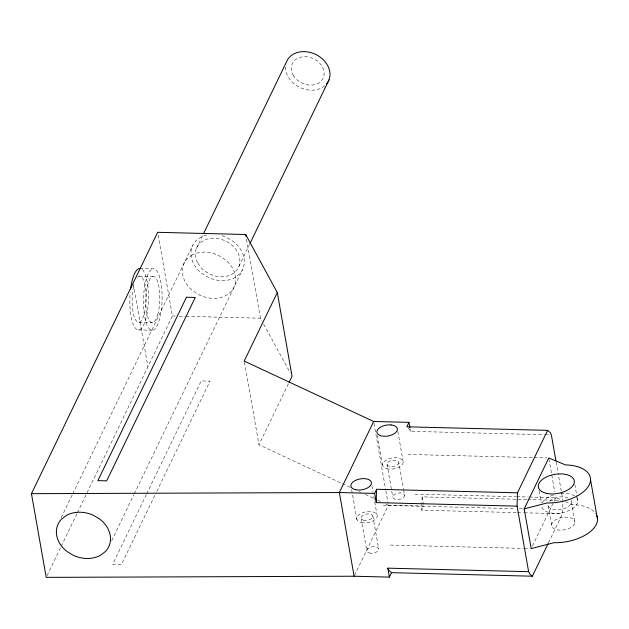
<?xml version="1.0" encoding="UTF-8"?>
<svg xmlns="http://www.w3.org/2000/svg" width="629" height="629" viewBox="0 0 629 629"><rect width="100%" height="100%" fill="white"/><g stroke="black" fill="none" stroke-linecap="round" stroke-linejoin="round"><path stroke-width="0.47" stroke-dasharray="3.15 2.36" d="M526.725 499.512L422.098 496.879L421.713 510.205L516.566 512.596M548.504 542.78L562.523 513.744L562.908 500.417L558.143 473.425M61.21 517.683L72.311 494.701M72.736 493.82L192.726 245.349M196.382 248.494L203.214 234.342M47.065 575.598L60.738 547.285M61.162 546.397L76.974 513.649M77.406 512.769L172.425 316.002L157.667 232.305M238.878 266.499L249.548 244.39M111.655 540.665L133.812 494.779M134.236 493.899L242.535 269.644M146.266 494.677L112.63 564.331L121.428 564.551L155.072 494.897M146.691 493.796L201.194 380.93L210 381.15L155.497 494.017M350.29 487.381L258.959 444.758L288.656 383.273M354.528 575.354L388.415 505.173L423.71 506.062L421.713 510.205M532.472 545.964L553.662 502.084M554.086 501.203L555.784 497.696L555.446 495.801M139.929 268.465L153.57 268.803A30.735 9.301 -88.6 0 1 160.458 315.105A30.735 9.301 -88.6 0 1 144.356 314.673A30.735 9.301 -88.6 0 1 153.57 268.803M139.268 276.139L152.91 276.485M172.425 316.002L175.357 316.072M179.273 316.175L185.138 316.316M186.121 316.348L260.437 318.211L261.829 320.774M139.033 322.229L152.674 322.575M138.372 329.911L152.014 330.249M408.032 427.846L410.533 431.321L544.502 434.694M545.477 434.718L549.392 434.812M407.969 454.429L533.133 457.574M534.107 457.598L546.821 457.92M414.975 494.158L515.694 496.69M516.668 496.713L528.399 497.004M529.382 497.028L555.784 497.696L561.06 499.874M527.7 499.536L560.95 500.369M383.383 505.331L515.395 508.649M519.31 508.743L523.218 508.845M517.541 512.619L523.407 512.761M524.389 512.792L562.523 513.744M390.389 545.06L523.375 548.402M524.358 548.425L530.223 548.574M565.455 501.698L572.484 504.607A34.634 18.351 -10 0 1 596.072 514.121M359.159 491.524L360.928 492.35M365.363 494.418L374.231 498.553M377.777 500.212L380.435 501.455M385.758 503.939L388.415 505.173M263.685 324.187L290.189 372.832M574.82 484.519L576.942 496.548M577.107 497.476L577.76 501.179M571.407 501.942L574.985 522.235A11.825 6.266 -10 0 1 557.349 529.846A11.825 6.266 -10 0 1 557.546 518.846A11.825 6.266 -10 0 1 574.985 522.235M556.107 461.859L557.978 472.465M548.944 458.911L551.609 474.046M551.782 474.989L554.778 492.02M551.602 525.05L548.024 504.757A11.825 6.266 -10 0 0 561.131 509.459A11.825 6.266 -10 0 0 571.038 500.346M539.061 490.714L541.184 502.744M410.061 428.64L410.533 431.321M422.098 496.879L423.388 504.23M397.835 431.47L403.11 461.427M398.857 462.716A6.007 3.184 -10 0 1 389.901 466.584A6.007 3.184 -10 0 1 390.004 461.002A6.007 3.184 -10 0 1 398.857 462.716L403.448 488.749M403.621 489.716L404.644 495.503A6.007 3.184 -10 0 1 395.68 499.363A6.007 3.184 -10 0 1 395.783 493.781A6.007 3.184 -10 0 1 404.644 495.503M386.984 464.147L392.763 496.934M377.447 435.48L382.731 465.436M374.003 423.403L385.703 489.787M385.876 490.746L388.077 503.255M371.912 485.769L373.099 492.538M373.783 496.399L377.023 514.766M372.84 515.953L378.619 548.74M361.101 518.422L366.88 551.201M351.635 489.645L356.918 519.609M246.521 239.327L260.437 318.211M244.374 362.029L258.959 444.758M133.332 284.017L147.917 366.754M560.832 493.458A18.241 9.663 -10 0 1 577.736 501.517A18.241 9.663 -10 0 1 559.228 513.178A18.241 9.663 -10 0 1 541.671 505.519M542.332 502.909A18.241 9.663 -10 0 1 554.314 494.701M549.644 501.392A11.825 6.266 -10 0 1 569.898 498.954M206.855 234.971A27.707 21.952 25.8 0 0 200.895 237.125L196.075 240.663A27.707 21.952 25.8 0 0 201.846 273.387L207.963 277.208A27.707 21.952 25.8 0 0 234.365 277.869L239.185 274.33A27.707 21.952 25.8 0 0 233.414 241.599L227.297 237.786A27.707 21.952 25.8 0 0 220.52 235.317M324.816 85.756A23.092 18.296 25.8 0 1 299.711 87.345A23.092 18.296 25.8 0 1 285.495 66.627M137.452 277.271A23.092 6.982 -88.6 0 1 146.132 299.522A23.092 6.982 -88.6 0 1 136.265 320.876A23.092 6.982 -88.6 0 1 134.071 284.607M142.311 269.574A30.735 9.301 -88.6 0 1 147.988 306.81A30.735 9.301 -88.6 0 1 136.336 329.093A30.735 9.301 -88.6 0 1 130.211 292.721M192.317 254.887L187.497 258.425A27.707 21.952 25.8 0 0 193.268 291.156L199.385 294.97A27.707 21.952 25.8 0 0 225.787 295.63L230.607 292.092A27.707 21.952 25.8 0 0 224.836 259.368L218.719 255.547A27.707 21.952 25.8 0 0 192.317 254.887M386.662 468.636A10.394 5.504 -10 0 0 403.11 462.881A10.394 5.504 -10 0 0 388.997 458.785A10.394 5.504 -10 0 0 386.662 468.636M361.368 522.557A10.394 5.504 -10 0 0 377.235 516.189A10.394 5.504 -10 0 0 362.304 512.816A10.394 5.504 -10 0 0 361.368 522.557M363.468 520.222A6.007 3.184 -10 0 0 372.871 516.794A6.007 3.184 -10 0 0 364.568 514.546A6.007 3.184 -10 0 0 363.468 520.222M369.247 553.009A6.007 3.184 -10 0 0 378.658 549.573A6.007 3.184 -10 0 0 370.347 547.332A6.007 3.184 -10 0 0 369.247 553.009M157.667 314.87A23.092 6.982 -88.6 0 0 154.726 276.917A23.092 6.982 -88.6 0 0 145.999 306.795A23.092 6.982 -88.6 0 0 157.667 314.87M197.899 263.197A23.092 18.296 25.8 0 0 236.425 270.612A23.092 18.296 25.8 0 0 218.562 238.682A23.092 18.296 25.8 0 0 197.899 263.197M293.2 75.11A17.014 13.484 25.8 0 0 321.592 80.575A17.014 13.484 25.8 0 0 308.422 57.042A17.014 13.484 25.8 0 0 293.2 75.11"/><path stroke-width="0.94" d="M548.079 543.66L532.362 576.203L529.917 574.151L528.635 571.698L517.077 506.141L376.26 502.602L376.464 491.1L376.645 489.276L517.455 492.814L547.615 430.354L550.061 432.414L551.342 434.859L555.934 460.892M517.077 506.141L517.455 492.814M532.362 576.203L391.553 572.665L389.398 577.115L354.103 576.227L46.208 577.367L31.45 493.679L157.667 232.305L245.68 234.515L277.295 292.548L292.045 376.244L289.081 382.393M203.647 233.461L286.494 61.909A23.092 18.296 25.8 0 1 317.11 55.171A23.092 18.296 25.8 0 1 326.537 84.019M249.98 243.509L328.983 79.914M277.295 292.548L244.201 361.07L373.657 421.485L408.952 422.366L409.904 427.744M373.657 421.485L339.346 492.531L354.103 576.227M376.26 502.602L374.64 493.419L376.645 489.276M408.952 422.366L406.806 426.816L547.615 430.354M524.193 508.869L548.779 457.967L565.479 464.886A34.634 18.351 -10 0 1 589.294 484.747A34.634 18.351 -10 0 1 547.096 502.948L524.193 508.869L531.198 548.598L554.102 542.678A34.634 18.351 -10 0 0 596.866 515.733M31.45 493.679L339.346 492.531L374.64 493.419M389.398 577.115L387.826 568.16L528.635 571.698M391.553 572.665L389.107 570.613L387.826 568.16M590.545 479.793L597.55 519.515M245.68 234.515L246.018 236.441M130.604 289.081A30.735 9.301 -88.6 0 1 139.929 268.465M186.436 297.234L97.872 480.635L106.671 480.855L195.242 297.462L186.436 297.234M66.525 515.363L61.634 519.067A27.692 22.329 21.6 0 0 67.397 551.79L73.593 555.446A27.77 22.392 21.6 0 0 100.365 555.352L105.263 551.649A27.692 22.329 21.6 0 0 99.492 518.925L93.296 515.269A27.77 22.392 21.6 0 0 66.525 515.363M391.065 424.945L388.478 424.889A10.394 5.504 -10 0 0 377.329 433.483A10.394 5.504 -10 0 0 394.068 433.813A10.394 5.504 -10 0 0 391.065 424.945M547.112 493.482A18.241 9.663 -10 0 0 574.332 481.743A18.241 9.663 -10 0 0 547.419 476.523A18.241 9.663 -10 0 0 547.112 493.482M355.574 489.7A10.394 5.504 -10 0 0 371.44 483.324A10.394 5.504 -10 0 0 356.509 479.951A10.394 5.504 -10 0 0 355.574 489.7"/></g></svg>
